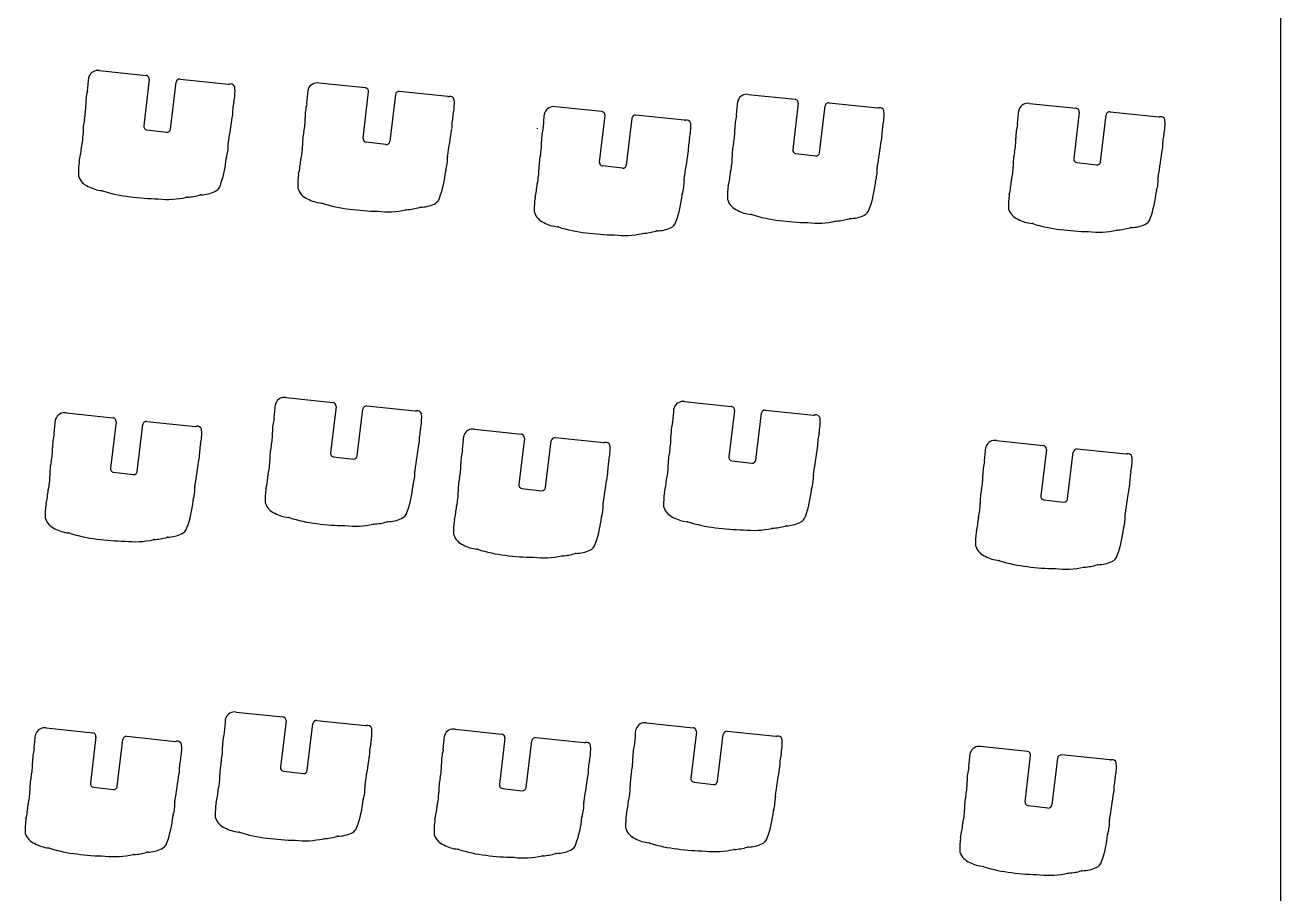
# Model space of a CAD drawing. Extents: x 0 to 821, y 0 to 548.
# Drawn here: x 681 to 820.6, y 96.6 to 193.1 of the extents above; entities that cross this region are included whole.
import ezdxf

# ---------------------------------------------------------------- set-up
doc = ezdxf.new("R2010")
doc.units = 0
doc.header["$MEASUREMENT"] = 0
doc.layers.add('WHITE', color=7, linetype='CONTINUOUS')

msp = doc.modelspace()

# ---------------------------------------------------------------- linework, layer by layer
at = {"layer": 'WHITE', "linetype": 'Continuous'}
for p, q in [((820.574183, 0), (820.574183, 548.229817)), ((689.293925, 188.090281), (694.473437, 187.549891)), ((694.833925, 187.100281), (694.213924, 181.950281)), ((698.253925, 187.150281), (703.654274, 186.589693)), ((697.193925, 181.590281), (697.823924, 186.800281)), ((718.854148, 186.170435), (713.664379, 186.710281)), ((718.584379, 180.570281), (719.204379, 185.720281)), ((728.024729, 185.209693), (722.634379, 185.770281)), ((722.194004, 185.419776), (721.564379, 180.210281)), ((761.391198, 185.44995), (766.601057, 184.900281)), ((766.95056, 184.459909), (766.341057, 179.310281)), ((770.380684, 184.509779), (775.771057, 183.950281)), ((792.635741, 184.440281), (797.826239, 183.899655)), ((745.131101, 183.529655), (739.940603, 184.070281)), ((744.860104, 177.929905), (745.480603, 183.090281)), ((748.470106, 182.789908), (747.840603, 177.580281)), ((754.300605, 182.58028), (748.910603, 183.140281)), ((769.311555, 178.949653), (769.941057, 184.160281)), ((798.175741, 183.460281), (797.555242, 178.299905)), ((800.535741, 177.950281), (801.165244, 183.159908)), ((801.605741, 183.510281), (806.995743, 182.95028)), ((694.563925, 181.500281), (696.743925, 181.240281)), ((721.124876, 179.859655), (718.934379, 180.120281)), ((766.691285, 178.860127), (768.871057, 178.600281)), ((747.400105, 177.229908), (745.210603, 177.490281)), ((797.905741, 177.860281), (800.095243, 177.599908)), ((710.044379, 151.750281), (715.224379, 151.210281)), ((715.584379, 150.770281), (714.964379, 145.620281)), ((719.004379, 150.820281), (724.394553, 150.259865)), ((754.315287, 151.300281), (759.505056, 150.760435)), ((685.603925, 150.040281), (690.783437, 149.499891)), ((717.944379, 145.260281), (718.564004, 150.469776)), ((759.855287, 150.310281), (759.235287, 145.160281)), ((762.215287, 144.800281), (762.844913, 150.009776)), ((763.285287, 150.360281), (768.675637, 149.799693)), ((691.143925, 149.050281), (690.524154, 143.900124)), ((693.503925, 143.540281), (694.12355, 148.749776)), ((694.563925, 149.100281), (699.954145, 148.540154)), ((730.974833, 148.230281), (736.154932, 147.690271)), ((736.514833, 147.250281), (735.894833, 142.100281)), ((738.874833, 141.740281), (739.504937, 146.950293)), ((739.934833, 147.300281), (745.335183, 146.739693)), ((788.975741, 146.970281), (794.155741, 146.430281)), ((715.314379, 145.170281), (717.494379, 144.910281)), ((794.515741, 145.990281), (793.895242, 140.829905)), ((796.875741, 140.480281), (797.505845, 145.690293)), ((797.935741, 146.040281), (803.335329, 145.479634)), ((759.585287, 144.710281), (761.775785, 144.449655)), ((690.873925, 143.450281), (693.053925, 143.190281)), ((736.244833, 141.650281), (738.435208, 141.389782)), ((794.245741, 140.390281), (796.435243, 140.129908)), ((704.494379, 116.790281), (709.684148, 116.250435)), ((713.464379, 115.850281), (718.854729, 115.289693)), ((683.373925, 115.020281), (688.564423, 114.479655)), ((710.034379, 115.800281), (709.414379, 110.650281)), ((712.394379, 110.290281), (713.024878, 115.499657)), ((728.814833, 114.880281), (734.004459, 114.339779)), ((750.085287, 115.590281), (755.275056, 115.050435)), ((755.625287, 114.600281), (755.015517, 109.450124)), ((759.055287, 114.650281), (764.445637, 114.089693)), ((688.913925, 114.040281), (688.293426, 108.879905)), ((691.273925, 108.530281), (691.903427, 113.739908)), ((692.343925, 114.090281), (697.733512, 113.529634)), ((734.354833, 113.900281), (733.734833, 108.750281)), ((736.714833, 108.390281), (737.344335, 113.599908)), ((737.784833, 113.950281), (743.175183, 113.389693)), ((757.985287, 109.090281), (758.614913, 114.299776)), ((792.415741, 112.420281), (787.205882, 112.95995)), ((792.145741, 106.820281), (792.765741, 111.970281)), ((795.755741, 111.670281), (795.126116, 106.459785)), ((801.585741, 111.460281), (796.196115, 112.019783)), ((709.764379, 110.200281), (711.954876, 109.939655)), ((755.365287, 109.000281), (757.545785, 108.739655)), ((688.643925, 108.440281), (690.833427, 108.179908)), ((734.084833, 108.300281), (736.275208, 108.039782)), ((794.685741, 106.110281), (792.495741, 106.370281))]:
    msp.add_line(p, q, dxfattribs=at)
for centre, radius, start, end in [((657.013182, 189.283542), 31.1534, 353.61716, 356.367738), ((688.498714, 187.260799), 0.397754, 156.35427, 172.909353), ((689.112793, 187.065304), 1.040858, 79.978283, 160.056732), ((694.433872, 187.148848), 0.40299, 353.078079, 84.365671), ((698.213925, 186.760281), 0.392046, 84.143986, 174.144), ((693.223141, 184.340076), 5.450032, 164.784502, 181.159309), ((687.573631, 185.869305), 0.402846, 345.793153, 352.995326), ((703.688138, 186.989348), 0.401087, 265.156799, 283.808704), ((703.894925, 186.149281), 0.464057, 18.99728, 103.846), ((698.274471, 185.855112), 6.088382, 348.19814, 3.154663), ((703.952925, 186.174281), 0.401041, 2.270032, 18.3175), ((681.392379, 187.892281), 31.153404, 353.638, 356.388023), ((712.885938, 185.911955), 0.402427, 161.496798, 177.480881), ((713.485998, 185.680173), 1.045438, 80.175668, 159.887143), ((718.810344, 185.775034), 0.39782, 352.089132, 83.678392), ((722.593913, 185.369226), 0.403091, 84.238405, 172.795872), ((680.193629, 184.127883), 7.58128, 348.91526, 0.770329), ((710.824711, 183.14632), 6.75111, 167.479646, 180.560474), ((717.606722, 182.985579), 5.453696, 165.182865, 181.423551), ((711.968359, 184.532856), 0.396548, 337.371066, 346.484302), ((728.058961, 185.609317), 0.401087, 265.103851, 283.757491), ((728.263544, 184.769761), 0.463036, 17.626502, 103.640658), ((722.652988, 184.43735), 6.082629, 348.554505, 3.516757), ((728.326207, 184.784825), 0.39878, 3.685838, 18.289958), ((729.137308, 186.616558), 31.154159, 353.66704, 356.41806), ((760.633057, 184.653281), 0.402805, 161.718, 177.59645), ((761.229577, 184.419356), 1.04319, 81.087315, 159.795729), ((766.561111, 184.509699), 0.392619, 352.71444, 84.160378), ((770.340364, 184.10925), 0.402554, 84.251626, 172.717134), ((792.449633, 183.4173), 1.039772, 79.689086, 159.556932), ((-1340.2785, 489.359339), 2067.179121, 351.391791, 351.477768), ((703.716247, 183.038592), 0.360098, 356.646341, 6.647981), ((704.564262, 182.744682), 7.59118, 348.954604, 0.795632), ((735.205379, 181.767281), 6.751248, 167.484, 180.652314), ((707.669042, 185.260308), 31.1438, 353.638866, 356.371986), ((739.146259, 183.253475), 0.397475, 156.806386, 174.78893), ((739.759811, 183.039244), 1.046767, 80.054309, 159.255165), ((745.080659, 183.130837), 0.401995, 354.209711, 82.791575), ((748.866028, 182.744233), 0.398549, 83.578401, 173.419138), ((765.348657, 181.691488), 5.44859, 164.80405, 181.177558), ((759.700127, 183.220517), 0.403262, 345.518967, 354.242929), ((775.807775, 184.349126), 0.400532, 264.74025, 283.519646), ((776.00626, 183.50267), 0.468896, 18.354819, 102.921059), ((770.400515, 183.181536), 6.08212, 348.514322, 3.476567), ((776.071098, 183.521708), 0.401368, 4.093221, 18.689991), ((760.36418, 185.630308), 31.1438, 353.638866, 356.371986), ((791.842437, 183.625923), 0.398296, 157.168952, 175.153246), ((797.775797, 183.500837), 0.401995, 354.209711, 82.791575), ((801.561166, 183.114233), 0.398549, 83.578401, 173.419138), ((807.061995, 183.34007), 0.39538, 260.353743, 279.270092), ((807.236929, 182.498735), 0.464632, 19.046154, 103.852412), ((694.225809, 181.209267), 6.752298, 167.503744, 180.926708), ((694.613925, 181.900281), 0.403113, 172.875, 262.874984), ((696.793925, 181.640281), 0.403113, 262.875, 352.874984), ((-1315.924708, 487.86925), 2067.179288, 351.394881, 351.480854), ((737.623075, 181.718362), 0.348386, 346.583619, 355.399619), ((743.883874, 180.354304), 5.454888, 165.175828, 181.514669), ((738.230504, 181.847848), 0.39245, 345.555806, 354.427161), ((754.366857, 182.97007), 0.39538, 260.353743, 279.270092), ((754.541603, 182.129281), 0.463992, 18.99728, 103.846), ((748.93119, 181.834305), 6.078442, 348.185292, 3.165129), ((754.599603, 182.154281), 0.401061, 2.2347, 18.3175), ((752.309057, 181.465281), 7.593107, 348.952716, 0.862025), ((782.952541, 180.50946), 6.751669, 167.50298, 180.671448), ((796.57888, 180.724806), 5.454632, 165.180568, 181.414477), ((790.925642, 182.217848), 0.39245, 345.555806, 354.427161), ((801.626235, 182.205864), 6.078852, 348.171093, 3.243485), ((807.295533, 182.525485), 0.400554, 3.480248, 18.164665), ((681.76444, 180.95333), 5.71184, 345.884803, 1.472016), ((718.606379, 179.825281), 6.752404, 167.469191, 180.892), ((718.984379, 180.520281), 0.403113, 172.875, 262.874984), ((721.168816, 180.255344), 0.398121, 263.663452, 353.500827), ((730.840447, 180.104482), 7.59118, 348.95614, 0.797311), ((761.470361, 179.12619), 6.75008, 167.477515, 180.559457), ((766.350673, 178.544552), 6.75027, 167.458967, 180.800191), ((-1268.238943, 486.138281), 2067.17, 351.408, 351.494), ((775.850728, 180.457442), 0.351654, 346.77407, 355.579698), ((783.535545, 180.474276), 7.59125, 348.952726, 0.874676), ((814.165499, 179.49619), 6.75008, 167.477515, 180.559457), ((677.910425, 180.219335), 9.41098, 346.297128, 355.616028), ((687.69315, 179.465198), 0.40079, 166.263151, 175.024499), ((698.620925, 179.759281), 4.98437, 344.054636, 1.50486), ((703.997669, 179.854253), 0.395728, 165.976667, 174.791247), ((706.144885, 179.573297), 5.71184, 345.885142, 1.473369), ((744.86629, 177.141915), 6.746044, 167.079589, 180.529429), ((-1289.648484, 485.23925), 2067.179288, 351.394881, 351.480854), ((754.369808, 179.021873), 0.352891, 357.6702, 6.24835), ((766.735092, 179.255528), 0.39782, 172.089132, 263.677992), ((768.91662, 178.995216), 0.397555, 263.419086, 353.418942), ((797.56134, 177.511532), 6.745953, 167.08185, 180.526177), ((-1236.953346, 485.60925), 2067.179288, 351.394881, 351.480854), ((807.064946, 179.391873), 0.352891, 357.6702, 6.24835), ((695.923407, 176.7036), 8.962662, 171.747921, 181.560128), ((691.383925, 179.459281), 12.064, 341.643, 354.58), ((703.784845, 178.248675), 0.39727, 159.166961, 169.691547), ((702.292379, 178.897281), 9.414229, 345.937, 355.261619), ((712.065892, 178.08736), 0.392785, 166.302298, 175.290659), ((722.994551, 178.40845), 4.990168, 343.722351, 1.052425), ((728.38411, 178.532337), 0.401528, 174.577254, 184.604206), ((745.260647, 177.889712), 0.402554, 174.2697, 262.858798), ((747.446054, 177.624228), 0.396989, 263.353464, 353.644183), ((753.891149, 178.310646), 5.711619, 345.906911, 1.400883), ((770.742533, 177.152905), 4.98929, 343.670561, 1.003422), ((776.130637, 177.270586), 0.400727, 174.543091, 184.337535), ((785.105741, 177.310281), 5.71172, 345.915, 1.397518), ((797.955785, 178.259712), 0.402554, 174.2697, 262.858798), ((800.141192, 177.994228), 0.396989, 263.353464, 353.644183), ((687.364925, 176.465281), 0.400844, 180.814424, 198.191), ((688.744997, 176.939068), 1.859951, 198.784602, 247.52044), ((720.303379, 175.320281), 8.972005, 171.736979, 181.533), ((715.759943, 178.10181), 12.071786, 339.733413, 354.429514), ((728.167379, 176.921281), 0.392754, 166.984, 178.728003), ((732.410603, 176.940281), 5.71163, 345.915, 1.397518), ((749.270603, 175.772281), 4.99069, 343.680891, 1.12556), ((754.66047, 175.903793), 0.401528, 174.785838, 184.782596), ((750.040787, 177.585211), 9.409261, 346.007104, 355.516863), ((759.822583, 176.830553), 0.401781, 167.154646, 177.264306), ((781.252038, 176.568499), 9.41098, 346.302368, 355.62067), ((791.036602, 175.82769), 0.401674, 166.674258, 176.832749), ((801.966089, 176.149049), 4.989983, 343.714628, 1.045591), ((807.355473, 176.272337), 0.401528, 174.577254, 184.604206), ((689.960727, 178.763844), 4.033435, 241.462794, 264.355042), ((689.509064, 174.353869), 0.39989, 70.219314, 82.106273), ((694.452987, 189.615292), 15.642557, 252.09712, 263.61545), ((700.438106, 178.33832), 4.060299, 271.919722, 294.371587), ((701.706704, 175.613189), 1.054973, 292.686727, 342.747325), ((691.328925, 179.295281), 12.065792, 340.66454, 342.464424), ((711.728379, 175.114281), 0.395296, 184.938025, 203.036), ((713.125379, 175.559281), 1.860147, 198.807891, 247.525), ((728.5569, 176.198499), 9.41098, 346.302368, 355.62067), ((738.341464, 175.45769), 0.401674, 166.674258, 176.832749), ((768.051475, 174.087307), 8.96442, 172.160524, 181.771131), ((763.515057, 176.828281), 12.0616, 339.885, 354.49), ((775.924469, 175.662101), 0.403622, 167.40455, 178.859893), ((794.724129, 175.803342), 12.064813, 339.916301, 354.611808), ((807.131204, 174.61181), 0.39989, 159.821697, 171.572327), ((696.240699, 200.669576), 26.832661, 262.446553, 269.13076), ((696.913925, 183.098281), 9.32115, 263.344611, 282.831), ((699.078925, 173.622281), 0.399006, 95.0908, 103.77081), ((698.709412, 180.141198), 6.130596, 273.124074, 286.730764), ((700.56475, 173.877261), 0.403149, 88.667815, 102.971615), ((714.364379, 177.377281), 4.038819, 241.129209, 264.032), ((713.93443, 172.966501), 0.394017, 76.86125, 88.542091), ((718.831433, 188.23394), 15.640879, 252.099572, 263.624025), ((724.806188, 176.956237), 4.059113, 272.087876, 294.420555), ((726.077176, 174.233196), 1.054691, 292.709667, 342.741165), ((746.570085, 172.6836), 8.962662, 171.747921, 181.560128), ((742.025603, 175.418281), 12.066963, 339.945227, 354.683915), ((754.431221, 174.227882), 0.39727, 159.044573, 169.49977), ((759.492125, 173.824479), 0.401041, 182.034425, 198.115166), ((760.878, 174.292453), 1.86378, 198.541576, 248.370855), ((799.265223, 173.0536), 8.962662, 171.747921, 181.560128), ((720.622197, 199.289437), 26.832539, 262.445356, 269.128528), ((721.315863, 181.720342), 9.325653, 263.214972, 282.62501), ((723.445379, 172.230281), 0.400417, 93.0639, 103.167605), ((723.088088, 178.76121), 6.140324, 273.135791, 286.717728), ((724.979558, 172.50316), 0.397478, 93.676526, 108.354578), ((738.011603, 172.445281), 0.400898, 180.814424, 198.191), ((739.391676, 172.919068), 1.859951, 198.784602, 247.52044), ((762.102476, 176.119593), 4.04043, 241.765363, 264.150224), ((761.679582, 171.706861), 0.393499, 76.626002, 88.384868), ((766.567214, 186.97652), 15.6405, 252.140794, 263.70264), ((772.728057, 171.243281), 0.397493, 93.950013, 108.68), ((772.563716, 175.698269), 4.06075, 271.932826, 294.403221), ((773.823532, 172.973055), 1.05872, 293.248934, 343.943538), ((790.706741, 172.815281), 0.400844, 180.814424, 198.191), ((792.086864, 173.288921), 1.859951, 198.779804, 247.521675), ((805.040055, 171.964989), 1.059963, 293.062573, 343.298786), ((740.607406, 174.743844), 4.033435, 241.462794, 264.355042), ((740.168603, 170.330281), 0.401896, 70.8833, 83.992922), ((745.059603, 185.614281), 15.645822, 252.290142, 263.801), ((749.356447, 176.129327), 6.138112, 273.123737, 286.700337), ((751.246603, 169.871281), 0.399325, 92.2564, 108.433973), ((751.108603, 174.324281), 4.055883, 271.727663, 294.042), ((752.353603, 171.593281), 1.054863, 292.718408, 342.739), ((768.38086, 198.028776), 26.8315, 262.441809, 269.188508), ((769.076568, 180.460338), 9.32264, 263.374026, 282.539677), ((771.193776, 170.970375), 0.400676, 93.259862, 103.43832), ((770.838093, 177.501392), 6.14002, 273.107973, 286.683044), ((793.302315, 175.113969), 4.033536, 241.468687, 264.358452), ((792.863741, 170.700281), 0.401805, 70.8833, 83.992922), ((797.754741, 185.984281), 15.6458, 252.290142, 263.801), ((799.594741, 197.019281), 26.8225, 262.438763, 269.127), ((800.287123, 179.460354), 9.325687, 263.219464, 282.62561), ((802.421741, 169.971281), 0.400646, 95.1087, 103.896501), ((802.051585, 176.499327), 6.138112, 273.123737, 286.700337), ((803.941741, 170.241281), 0.39927, 92.2564, 108.433973), ((803.802007, 174.70332), 4.064971, 271.748257, 293.998483), ((746.899603, 196.649281), 26.822544, 262.438763, 269.127), ((747.591985, 179.090354), 9.325687, 263.219464, 282.62561), ((749.726603, 169.601281), 0.400615, 95.1087, 103.896501), ((677.762379, 152.942281), 31.1534, 353.638, 356.388023), ((709.255481, 150.960602), 0.402033, 161.263191, 177.285426), ((709.85083, 150.727195), 1.041232, 79.287289, 159.623236), ((715.184379, 150.810281), 0.401995, 354.289407, 84.2894), ((718.963913, 150.419226), 0.403091, 84.238405, 172.795872), ((754.136906, 150.270173), 1.045438, 80.175668, 159.887143), ((759.461253, 150.365034), 0.39782, 352.089132, 83.678392), ((684.815801, 149.24291), 0.402704, 161.60427, 177.618529), ((685.416257, 149.01122), 1.046033, 79.664666, 159.941123), ((690.743872, 149.098848), 0.40299, 353.078079, 84.365671), ((713.973921, 148.002277), 5.450279, 164.8103, 181.07388), ((708.323196, 149.525535), 0.402285, 346.311366, 354.957797), ((724.435527, 150.659369), 0.4016, 264.14411, 284.223937), ((724.630379, 149.812281), 0.467793, 18.461744, 101.864), ((719.023379, 149.481281), 6.0831, 348.512101, 3.56996), ((724.703511, 149.832352), 0.392144, 4.051615, 19.06384), ((722.062969, 152.685594), 31.1479, 353.260977, 356.013013), ((753.528495, 150.505905), 0.393256, 161.656379, 177.963021), ((763.244821, 149.959226), 0.403091, 84.238405, 172.795872), ((768.70987, 150.199317), 0.401087, 265.103851, 283.757491), ((768.914452, 149.359761), 0.463036, 17.626502, 103.640658), ((763.307132, 149.065539), 6.077366, 348.17687, 3.154586), ((768.977165, 149.374089), 0.398964, 3.720317, 18.392599), ((653.321925, 151.222281), 31.1534, 353.638, 356.388023), ((694.523459, 148.699226), 0.403091, 84.238405, 172.795872), ((699.997371, 148.940127), 0.402302, 263.831798, 283.952617), ((700.196764, 148.098744), 0.462429, 19.13439, 102.792269), ((694.582533, 147.76735), 6.082629, 348.554505, 3.516757), ((700.252925, 148.124281), 0.401041, 2.311912, 18.3175), ((731.574137, 146.80619), 6.75008, 167.477515, 180.559457), ((730.786833, 147.211281), 1.0361, 79.546783, 159.734), ((758.257874, 147.5765), 5.453962, 165.200092, 181.433156), ((752.603454, 149.068881), 0.394089, 345.421019, 354.407653), ((689.532078, 146.280845), 5.448644, 164.793019, 181.060906), ((683.880753, 147.80137), 0.403924, 346.935195, 355.571149), ((707.134925, 145.097281), 6.75116, 167.484, 180.652314), ((700.933244, 147.784591), 7.592234, 348.955269, 0.871965), ((-1319.587109, 452.638928), 2067.179714, 351.402735, 351.488712), ((724.473584, 146.701873), 0.352891, 357.6702, 6.24835), ((698.703759, 149.429576), 31.1435, 353.622644, 356.373893), ((730.18003, 147.411735), 0.398045, 156.545657, 173.050374), ((736.119833, 147.294281), 0.397543, 353.643888, 84.9348), ((739.899833, 146.904281), 0.397568, 84.949104, 173.354), ((745.367845, 147.139448), 0.401087, 265.328994, 284.029947), ((745.569833, 146.293281), 0.468896, 18.226916, 102.909), ((745.21517, 147.334682), 7.59118, 348.954604, 0.795632), ((775.846021, 146.356083), 6.75116, 167.473588, 180.643333), ((788.787741, 145.951281), 1.0361, 79.546783, 159.734), ((676.493925, 146.075281), 7.59118, 348.95, 0.790129), ((714.975379, 144.865281), 6.75135, 167.469, 180.893), ((715.364379, 145.570281), 0.403113, 172.875, 262.874984), ((717.544379, 145.310281), 0.403113, 262.875, 352.874984), ((734.907335, 144.517175), 5.444039, 165.179851, 181.444803), ((729.261833, 146.004281), 0.394089, 346.111, 355.050955), ((739.965326, 145.995864), 6.078852, 348.171093, 3.243485), ((745.636612, 146.31568), 0.398559, 3.469729, 18.171178), ((759.241882, 144.371516), 6.747019, 167.078006, 180.525045), ((759.635287, 145.110281), 0.403113, 172.875, 262.874984), ((-1275.2738, 452.45925), 2067.179288, 351.394881, 351.480854), ((768.744492, 146.241873), 0.352891, 357.6702, 6.24835), ((756.70418, 148.160308), 31.1438, 353.638866, 356.371986), ((788.181741, 146.154281), 0.397745, 156.92806, 174.909), ((794.115741, 146.030281), 0.401995, 354.289407, 84.2894), ((797.900741, 145.644281), 0.397568, 84.949104, 173.354), ((803.369199, 145.869418), 0.391253, 265.033768, 284.322738), ((803.570787, 145.033143), 0.469041, 18.292273, 102.910663), ((803.635533, 145.055485), 0.400554, 3.480248, 18.164665), ((690.534925, 143.155281), 6.75135, 167.46735, 180.893), ((690.917942, 143.845407), 0.397571, 172.089442, 263.643385), ((-1343.966542, 451.320278), 2067.169102, 351.391446, 351.477405), ((700.033527, 145.047388), 0.351623, 346.785237, 355.601237), ((702.514799, 144.621953), 5.71172, 345.897702, 1.385519), ((721.877833, 144.312281), 7.587517, 348.583428, 0.510698), ((752.504591, 143.28619), 6.75008, 167.477515, 180.559457), ((746.791413, 144.124795), 5.70673, 346.266685, 1.856663), ((761.819725, 144.845344), 0.398121, 263.663452, 353.500827), ((792.909123, 143.256721), 5.445067, 165.170656, 181.438047), ((787.256171, 144.751924), 0.402285, 345.372795, 353.980337), ((797.966235, 144.735864), 6.078852, 348.171093, 3.243485), ((678.07444, 142.90333), 5.71184, 345.884803, 1.472016), ((693.103925, 143.590281), 0.403113, 262.875, 352.874984), ((698.660676, 143.878499), 9.41098, 346.302368, 355.62067), ((708.445239, 143.13769), 0.401674, 166.674258, 176.832749), ((719.374797, 143.458292), 4.980109, 343.695022, 1.060046), ((724.749395, 143.525199), 0.396146, 166.142702, 176.348971), ((735.905833, 141.346281), 6.75128, 167.475, 180.813), ((-1298.656655, 449.118928), 2067.179714, 351.402735, 351.488712), ((745.404038, 143.181873), 0.352891, 357.6702, 6.24835), ((742.933287, 143.427281), 9.40941, 346.309, 355.62977), ((752.697678, 142.617206), 0.393555, 157.154973, 166.320452), ((763.645424, 142.998327), 4.990207, 343.728933, 1.053835), ((769.035019, 143.122337), 0.401528, 174.577254, 184.604206), ((779.878896, 143.053048), 7.58717, 348.571085, 0.50614), ((810.505499, 142.02619), 6.75008, 167.477515, 180.559457), ((674.221925, 142.167281), 9.40941, 346.309, 355.627802), ((684.00315, 141.415198), 0.40079, 166.263151, 175.024499), ((694.934178, 141.73773), 4.980283, 343.701823, 1.066476), ((700.313763, 141.863484), 0.401528, 174.741627, 184.722703), ((716.672515, 140.361221), 8.961672, 171.731637, 181.544988), ((712.132601, 143.112888), 12.064936, 339.916914, 354.614029), ((724.547985, 141.968572), 0.403889, 166.898265, 178.319235), ((723.445294, 141.103116), 5.71184, 345.887018, 1.478445), ((736.294833, 142.050281), 0.403113, 172.875, 262.874984), ((738.475402, 141.790324), 0.402554, 264.2697, 352.858798), ((761.189078, 139.894209), 9.206836, 171.845018, 181.394257), ((756.401022, 142.651555), 12.067396, 339.929427, 354.619549), ((768.808483, 141.462091), 0.397477, 159.673798, 171.621002), ((793.907188, 140.087291), 6.751828, 167.491466, 180.909995), ((-1240.655747, 447.858928), 2067.179714, 351.402735, 351.488712), ((803.404946, 141.921873), 0.352891, 357.6702, 6.24835), ((692.233069, 138.651273), 8.962261, 171.731148, 181.545316), ((687.696925, 141.424281), 12.0621, 339.754394, 354.508), ((700.106055, 140.244638), 0.40319, 166.306801, 176.414013), ((708.113333, 140.136416), 0.399585, 182.412287, 198.509659), ((709.490379, 140.604281), 1.85389, 198.710491, 247.612), ((719.593151, 140.369486), 9.40981, 346.297513, 355.553021), ((729.375833, 139.618281), 0.401781, 166.750249, 176.918), ((740.301255, 139.906253), 4.984888, 344.094782, 1.422574), ((745.680017, 140.005883), 0.396146, 166.244547, 176.50846), ((752.386262, 139.676974), 0.401352, 180.968812, 198.421795), ((753.766359, 140.149068), 1.859951, 198.784602, 247.52044), ((781.446253, 139.842318), 5.711619, 345.889616, 1.381886), ((794.295785, 140.789712), 0.402554, 174.2697, 262.858798), ((796.481192, 140.524228), 0.396989, 263.353464, 353.644183), ((683.674925, 138.415281), 0.400844, 180.814424, 198.191), ((685.054997, 138.889068), 1.859951, 198.784602, 247.52044), ((710.733648, 142.427683), 4.039105, 241.143014, 264.042902), ((710.302676, 138.006673), 0.403889, 76.898946, 88.328769), ((715.202011, 153.285754), 15.642857, 252.100576, 263.620845), ((721.200379, 142.011281), 4.06326, 271.744407, 294.021), ((722.452068, 139.278153), 1.05775, 292.357281, 343.06253), ((737.603833, 136.849281), 8.96224, 171.716412, 181.592), ((733.063221, 139.593342), 12.064813, 339.916301, 354.611808), ((745.46781, 138.401501), 0.397477, 159.583084, 171.47576), ((755.007766, 141.968465), 4.041053, 241.106544, 264.001947), ((766.728287, 138.823281), 1.05479, 292.670076, 342.739), ((777.592038, 139.098499), 9.41098, 346.302368, 355.62067), ((787.376741, 138.358281), 0.401781, 166.822, 176.918), ((798.302372, 138.646987), 4.984661, 344.080358, 1.414207), ((803.680925, 138.745883), 0.396146, 166.244547, 176.50846), ((686.270727, 140.713844), 4.033435, 241.462794, 264.355042), ((698.011925, 137.558281), 1.04809, 292.551033, 342.91), ((716.991154, 164.339576), 26.832661, 262.446553, 269.13076), ((717.687336, 146.769167), 9.32466, 263.205131, 282.616414), ((719.817809, 137.280418), 0.400372, 93.412282, 103.542689), ((719.458088, 143.81121), 6.140324, 273.135791, 286.717728), ((721.349558, 137.55316), 0.397478, 93.676526, 108.354578), ((754.58891, 137.554912), 0.394638, 77.313339, 90.495513), ((759.482025, 152.824042), 15.640945, 252.103476, 263.625217), ((761.273106, 163.879437), 26.832539, 262.445356, 269.128528), ((761.966771, 146.310342), 9.325653, 263.214972, 282.62501), ((764.101287, 136.821281), 0.400646, 95.1087, 103.896501), ((763.73113, 143.349327), 6.138112, 273.123737, 286.700337), ((765.621287, 137.091281), 0.39927, 92.2564, 108.433973), ((765.457714, 141.548296), 4.060748, 272.086617, 294.39342), ((795.603878, 135.581221), 8.961672, 171.731637, 181.544988), ((791.064129, 138.333342), 12.064813, 339.916301, 354.611808), ((803.471204, 137.14181), 0.39989, 159.821697, 171.572327), ((685.819064, 136.303869), 0.39989, 70.219314, 82.106273), ((690.761351, 151.56382), 15.640654, 252.101166, 263.621238), ((692.552925, 162.619281), 26.8324, 262.442, 269.126), ((693.246882, 145.049167), 9.32466, 263.205131, 282.616414), ((695.377355, 135.560418), 0.400372, 93.412282, 103.542689), ((695.017633, 142.09121), 6.140324, 273.135791, 286.717728), ((696.909104, 135.83316), 0.397478, 93.676526, 108.354578), ((696.735734, 140.286237), 4.059113, 272.087876, 294.420555), ((729.045833, 136.616281), 0.401041, 182.284661, 198.317), ((730.425955, 137.088921), 1.859834, 198.777752, 247.517282), ((731.664833, 138.907281), 4.03878, 241.129209, 264.032), ((743.378867, 135.75487), 1.060197, 293.090221, 343.309297), ((731.234884, 134.496501), 0.394017, 76.86125, 88.542091), ((736.127741, 149.766665), 15.642198, 252.117089, 263.676804), ((737.931163, 160.819635), 26.832713, 262.448675, 269.131712), ((738.626317, 143.250342), 9.325653, 263.214972, 282.62501), ((740.757207, 133.762055), 0.399006, 94.712301, 103.417745), ((740.386982, 140.291124), 6.14069, 273.150121, 286.731894), ((742.279952, 134.031091), 0.399423, 93.561501, 108.252937), ((742.141186, 138.493291), 4.065146, 271.606332, 294.000401), ((787.044695, 135.356416), 0.399585, 182.412287, 198.509659), ((788.421741, 135.824281), 1.85389, 198.710491, 247.612), ((789.665011, 137.647683), 4.039105, 241.143014, 264.042902), ((801.379776, 134.49487), 1.060197, 293.090221, 343.309297), ((789.18897, 133.234562), 0.39989, 69.928076, 81.8273), ((794.082308, 148.516781), 15.646971, 252.30423, 263.8501), ((795.934741, 159.559281), 26.8324, 262.443235, 269.126), ((796.627225, 141.990342), 9.325653, 263.214972, 282.62501), ((798.758115, 132.502055), 0.399006, 94.712301, 103.417745), ((798.387891, 139.031124), 6.14069, 273.150121, 286.731894), ((800.280861, 132.771091), 0.399423, 93.561501, 108.252937), ((800.142094, 137.233291), 4.065146, 271.606332, 294.000401), ((672.222379, 117.972281), 31.1534, 353.638, 356.388023), ((703.715938, 115.991955), 0.402427, 161.496798, 177.480881), ((704.315998, 115.760173), 1.045438, 80.175668, 159.887143), ((709.640344, 115.855034), 0.39782, 352.089132, 83.678392), ((713.419941, 115.455217), 0.397555, 83.58223, 173.581942), ((683.187816, 113.9973), 1.039772, 79.689086, 159.556932), ((688.513981, 114.080837), 0.401995, 354.209711, 82.791575), ((708.436722, 113.065579), 5.453696, 165.182865, 181.423551), ((702.798359, 114.612856), 0.396548, 337.371066, 346.484302), ((718.888592, 115.689348), 0.401087, 265.156799, 283.808704), ((719.095379, 114.849281), 0.464057, 18.99728, 103.846), ((713.482988, 114.51735), 6.082629, 348.554505, 3.516757), ((719.153379, 114.874281), 0.401041, 2.311912, 18.3175), ((728.628725, 113.8573), 1.039772, 79.689086, 159.556932), ((717.813287, 116.772281), 31.1534, 353.638, 356.388023), ((749.306846, 114.791955), 0.402427, 161.496798, 177.480881), ((749.906906, 114.560173), 1.045438, 80.175668, 159.887143), ((755.231253, 114.655034), 0.39782, 352.089132, 83.678392), ((759.014821, 114.249226), 0.403091, 84.238405, 172.795872), ((651.102364, 116.210308), 31.1438, 353.638866, 356.371986), ((682.58062, 114.205923), 0.398296, 157.168952, 175.153246), ((692.299349, 113.694233), 0.398549, 83.578401, 173.419138), ((697.767382, 113.919418), 0.391253, 265.033768, 284.322738), ((697.96897, 113.083143), 0.469041, 18.292273, 102.910663), ((692.364418, 112.785864), 6.078852, 348.171093, 3.243485), ((698.033717, 113.105485), 0.400554, 3.480248, 18.164665), ((726.035379, 111.847281), 6.75116, 167.484, 180.652314), ((696.543759, 116.079576), 31.1435, 353.622644, 356.373893), ((728.020755, 114.063415), 0.398565, 156.793459, 173.302707), ((733.958798, 113.943967), 0.398437, 353.705242, 83.419409), ((737.740258, 113.554233), 0.398549, 83.578401, 173.419138), ((743.207845, 113.789448), 0.401087, 265.328994, 284.029947), ((743.409879, 112.943143), 0.469041, 18.292273, 102.910663), ((743.474625, 112.965485), 0.400554, 3.480248, 18.164665), ((754.023441, 111.830845), 5.448644, 164.793019, 181.060906), ((748.372115, 113.35137), 0.403924, 346.935195, 355.571149), ((764.4795, 114.489348), 0.401087, 265.156799, 283.808704), ((764.686287, 113.649281), 0.464057, 18.99728, 103.846), ((759.073896, 113.31735), 6.082629, 348.554505, 3.516757), ((764.744287, 113.674281), 0.401041, 2.311912, 18.3175), ((687.317064, 111.304806), 5.454632, 165.180568, 181.414477), ((681.663826, 112.797848), 0.39245, 345.555806, 354.427161), ((695.394262, 112.824682), 7.59118, 348.954604, 0.795632), ((-1325.094708, 417.94925), 2067.179288, 351.394881, 351.480854), ((718.937305, 111.798362), 0.348386, 346.583619, 355.399619), ((732.75742, 111.1665), 5.453962, 165.200092, 181.433156), ((727.101833, 112.654281), 0.394089, 346.111, 355.050955), ((737.805326, 112.645864), 6.078852, 348.171093, 3.243485), ((740.985287, 111.625281), 7.59118, 348.95, 0.790129), ((771.598605, 110.658045), 6.721804, 167.522441, 180.690755), ((754.953741, 114.141281), 31.1435, 353.638131, 356.39), ((786.430139, 112.129903), 0.397904, 156.291551, 172.717916), ((787.044741, 111.929281), 1.04319, 81.114, 159.777373), ((792.365741, 112.020281), 0.403113, 352.875, 82.874984), ((796.146323, 111.630334), 0.392619, 82.71414, 174.160379), ((674.27283, 111.054798), 7.59214, 348.949712, 0.870634), ((704.903682, 110.07619), 6.75008, 167.477515, 180.559457), ((709.435379, 109.905281), 6.75135, 167.46735, 180.893), ((709.814379, 110.600281), 0.403113, 172.875, 262.874984), ((711.998816, 110.335344), 0.398121, 263.663452, 353.500827), ((719.713833, 110.915281), 7.59214, 348.946, 0.866481), ((750.344591, 109.93619), 6.75008, 167.477515, 180.559457), ((-1279.475179, 416.870278), 2067.169102, 351.391446, 351.477405), ((764.483012, 110.61187), 0.395728, 346.13, 354.946), ((791.168349, 109.241799), 5.45459, 165.145898, 181.494), ((785.514336, 110.736899), 0.39378, 345.774179, 353.212197), ((801.622459, 111.859126), 0.400532, 264.74025, 283.519646), ((801.826824, 111.01904), 0.464057, 18.964986, 103.804616), ((796.214163, 110.686427), 6.0828, 348.564423, 3.52404), ((801.884741, 111.044281), 0.401041, 2.29221, 18.243942), ((688.29961, 108.091907), 6.746042, 167.085646, 180.529356), ((688.693968, 108.839712), 0.402554, 174.2697, 262.858798), ((-1346.215163, 416.18925), 2067.179288, 351.394881, 351.480854), ((697.80313, 109.971873), 0.352891, 357.6702, 6.24835), ((696.974894, 109.65333), 5.71184, 345.884803, 1.472016), ((733.740358, 107.952209), 6.745819, 167.087844, 180.442436), ((-1300.774254, 416.04925), 2067.179288, 351.394881, 351.480854), ((743.244038, 109.831873), 0.352891, 357.6702, 6.24835), ((755.026287, 108.705281), 6.75135, 167.46735, 180.893), ((755.409305, 109.395407), 0.397571, 172.089442, 263.643385), ((757.589725, 109.135344), 0.398121, 263.663452, 353.500827), ((778.128243, 109.02981), 7.587691, 348.599655, 0.526894), ((808.751204, 107.972937), 6.745595, 167.086732, 180.191114), ((675.843925, 107.890281), 5.71172, 345.915, 1.397518), ((690.879376, 108.574228), 0.396989, 263.353464, 353.644183), ((693.120379, 108.978281), 9.41591, 345.937, 355.260782), ((702.893053, 108.164978), 0.390602, 165.864285, 174.806497), ((713.825379, 108.491281), 4.98929, 343.69, 1.0201), ((719.21411, 108.612337), 0.401528, 174.577254, 184.604206), ((721.294721, 107.749836), 5.702, 345.89661, 1.51027), ((734.134833, 108.700281), 0.403113, 172.875, 262.874984), ((736.315402, 108.440324), 0.402554, 264.2697, 352.858798), ((742.565802, 108.45333), 5.71184, 345.884803, 1.472016), ((764.805019, 107.412337), 0.401528, 174.577254, 184.604206), ((792.155299, 106.063293), 6.75034, 167.450719, 180.874386), ((-1242.434259, 413.650281), 2067.18, 351.408, 351.494), ((801.647955, 107.908569), 0.360206, 356.65101, 6.676067), ((671.990221, 107.148499), 9.41098, 346.302368, 355.62067), ((681.774785, 106.40769), 0.401674, 166.674258, 176.832749), ((692.704325, 106.729229), 4.989927, 343.71467, 1.043528), ((698.093656, 106.852337), 0.401528, 174.577254, 184.604206), ((711.133805, 105.403017), 8.972545, 171.751224, 181.551672), ((706.588379, 108.176281), 12.0717, 339.759818, 354.502), ((718.998312, 107.003316), 0.394109, 167.276499, 177.620505), ((717.433151, 107.019486), 9.40981, 346.297513, 355.553021), ((727.215833, 106.268281), 0.401781, 166.740199, 176.918), ((738.145833, 106.591281), 4.98929, 343.69, 1.0201), ((743.534564, 106.712337), 0.401528, 174.577254, 184.604206), ((738.721287, 107.776281), 9.40608, 345.932, 355.265739), ((748.494513, 106.965198), 0.40079, 166.263151, 175.024499), ((759.415466, 107.288472), 4.990161, 343.726103, 1.052173), ((792.545741, 106.770281), 0.403113, 172.874984, 262.875), ((794.727197, 106.510234), 0.402096, 264.082308, 352.792494), ((690.002013, 103.631287), 8.961614, 171.73201, 181.542861), ((685.462329, 106.383388), 12.064951, 339.914287, 354.609566), ((697.869724, 105.192929), 0.39989, 159.961949, 171.797774), ((702.565379, 105.165181), 0.400844, 180.732736, 198.191), ((703.947536, 105.646825), 1.864467, 198.992555, 247.836253), ((735.443833, 103.499081), 8.96224, 171.715147, 181.592), ((730.903035, 106.242834), 12.064951, 339.917088, 354.614295), ((743.309371, 105.05557), 0.39844, 160.264132, 172.087698), ((756.727287, 104.258481), 8.96698, 172.106646, 181.908), ((752.187649, 106.972551), 12.06257, 339.762699, 354.516469), ((764.597417, 105.794638), 0.40319, 166.306801, 176.414013), ((779.695741, 105.820281), 5.71172, 345.911814, 1.40452), ((796.557345, 104.660426), 4.98939, 343.699207, 1.143325), ((801.945417, 104.785839), 0.400511, 175.22193, 183.701601), ((681.442878, 103.406816), 0.399585, 182.412287, 198.509659), ((682.819972, 103.87404), 1.853778, 198.691278, 247.608993), ((705.170379, 107.464281), 4.03379, 241.476252, 264.367), ((704.717379, 103.051781), 0.402302, 70.0813, 81.845253), ((709.661231, 118.314005), 15.640921, 252.102106, 263.624785), ((715.636657, 107.036255), 4.058935, 272.083621, 294.414437), ((716.907831, 104.31317), 1.054414, 292.677385, 342.721904), ((748.156287, 103.963481), 0.391097, 180.520642, 198.41), ((749.546287, 104.438881), 1.86012, 198.782309, 247.525), ((775.8439, 105.092941), 9.410152, 346.022198, 355.594171), ((785.62559, 104.337801), 0.400646, 166.701793, 175.383273), ((801.714271, 103.112556), 0.396536, 158.170803, 168.743751), ((684.062997, 105.697792), 4.039192, 241.146891, 264.045844), ((695.778925, 102.544881), 1.05939, 293.03707, 343.273), ((711.452197, 129.369437), 26.832539, 262.445356, 269.128528), ((712.118237, 111.798181), 9.320283, 263.382041, 282.80599), ((714.220622, 102.319871), 0.391567, 85.054413, 95.35448), ((713.867379, 108.831281), 6.13361, 273.617531, 287.134), ((715.765914, 102.577356), 0.403064, 87.395246, 103.125236), ((726.885833, 103.266081), 0.401041, 182.284661, 198.317), ((728.265983, 103.73844), 1.85977, 198.76928, 247.515543), ((729.503957, 105.557763), 4.039169, 241.146134, 264.045068), ((741.219833, 102.404881), 1.05939, 293.03707, 343.273), ((750.761287, 106.264281), 4.03379, 241.478488, 264.367), ((750.309287, 101.854081), 0.39989, 70.0457, 81.94035), ((755.252505, 117.113888), 15.640844, 252.102195, 263.623407), ((761.227542, 105.836254), 4.058943, 272.090226, 294.414743), ((762.498739, 103.11317), 1.054414, 292.677385, 342.721904), ((793.856161, 101.599128), 8.96427, 172.17266, 181.720117), ((789.308323, 104.297826), 12.068, 340.099833, 354.732715), ((683.600212, 101.280979), 0.401805, 70.624682, 83.743552), ((688.492925, 116.564281), 15.6458, 252.290031, 263.801), ((690.332925, 127.609281), 26.8324, 262.441573, 269.126), ((691.025409, 110.040342), 9.325653, 263.214972, 282.62501), ((693.158226, 100.550832), 0.400646, 94.864794, 103.645233), ((692.788494, 107.079257), 6.138411, 273.135495, 286.711915), ((694.679047, 100.821047), 0.39927, 92.130383, 108.303909), ((694.538925, 105.283581), 4.06545, 271.765887, 294.015), ((729.084096, 101.135878), 0.404513, 76.980858, 89.884908), ((733.982068, 116.413882), 15.640841, 252.101813, 263.62334), ((735.772651, 127.469437), 26.832539, 262.445356, 269.128528), ((736.466317, 109.900342), 9.325653, 263.214972, 282.62501), ((738.599134, 100.410832), 0.400646, 94.864794, 103.645233), ((738.229402, 106.939257), 6.138411, 273.135495, 286.711915), ((740.119955, 100.681047), 0.39927, 92.130383, 108.303909), ((739.979833, 105.143581), 4.06545, 271.765887, 294.015), ((757.043106, 128.169437), 26.832539, 262.445356, 269.128528), ((757.707533, 110.598368), 9.320283, 263.392023, 282.815404), ((759.808513, 101.11014), 0.401528, 84.745213, 94.806206), ((759.470287, 107.633281), 6.134844, 273.504499, 287.110831), ((761.365287, 101.377981), 0.402162, 88.5328, 102.930551), ((785.296754, 101.334107), 0.400844, 180.580558, 198.032068), ((786.679741, 101.805681), 1.86199, 198.657, 248.774115), ((787.894741, 103.633281), 4.03308, 242.069, 264.316461), ((787.453741, 99.220381), 0.401805, 70.79497, 84.059), ((792.390972, 114.484529), 15.6411, 252.108961, 263.630469), ((796.642741, 105.009481), 6.12853, 273.115, 286.717219), ((798.496741, 98.747381), 0.403064, 87.364316, 103.07), ((798.368589, 103.208211), 4.06091, 272.070036, 294.398677), ((799.64128, 100.48609), 1.05673, 292.524048, 343.733396), ((794.186434, 125.628293), 26.920843, 262.463897, 269.211154), ((794.862741, 107.969281), 9.31828, 263.549, 282.729835), ((797.011741, 98.490981), 0.400646, 95.1516, 103.816)]:
    msp.add_arc(centre, radius, start, end, dxfattribs=at)

doc.saveas('drawing.dxf')
